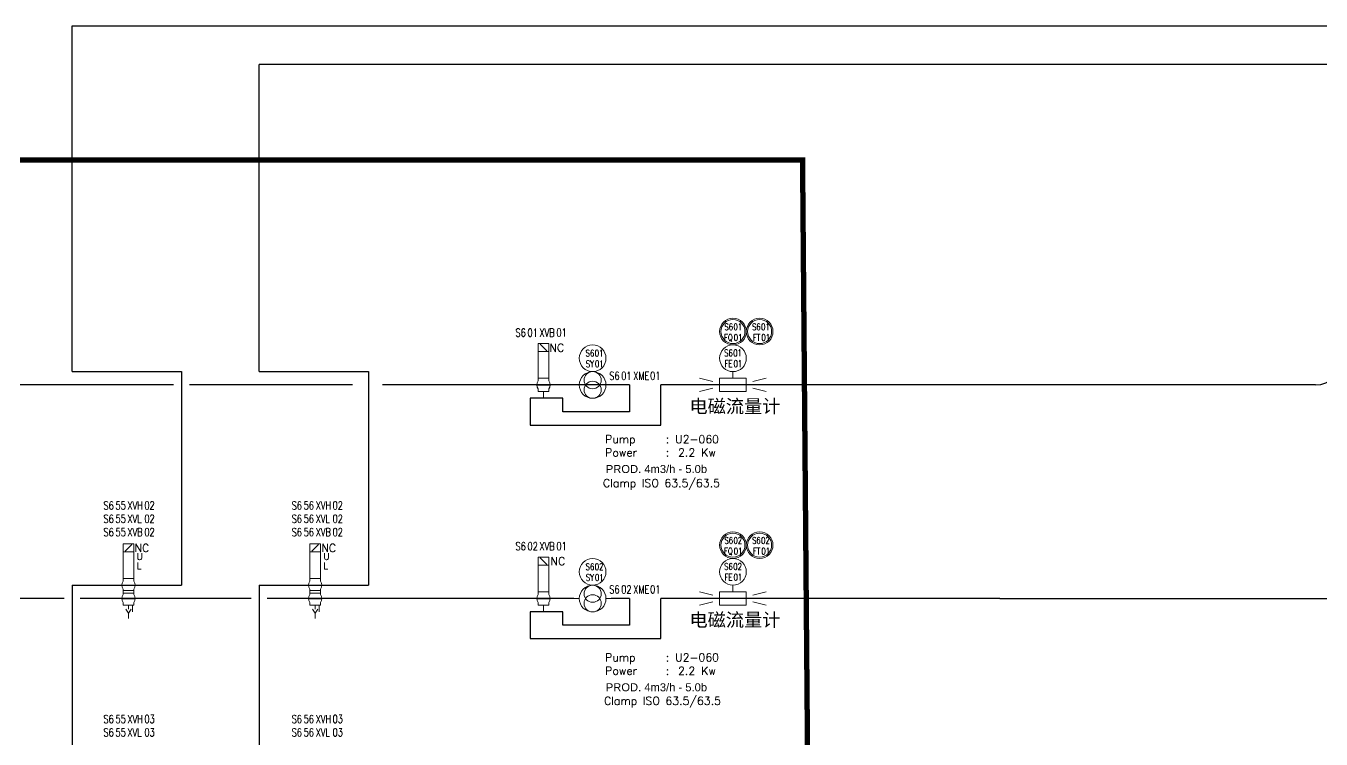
# Model space of a CAD drawing. Header units: inches. Extents: x 16718 to 18814, y 21622 to 22944.
# Drawn here: x 17290.4 to 17775.9, y 22146.5 to 22413.6 of the extents above; entities that cross this region are included whole.
import ezdxf
from ezdxf.enums import TextEntityAlignment as Align

# ---------------------------------------------------------------- set-up
doc = ezdxf.new("R2010")
doc.units = ezdxf.units.IN
doc.header["$MEASUREMENT"] = 0
for name, color, linetype, lineweight in [('19 Pipe Process', 30, 'Continuous', 30), ('31 Equipment', 7, 'Continuous', 9), ('33 Instruments Labels', 7, 'Continuous', 9), ('43 TXT Chinese', 7, 'Continuous', 9), ('61 Revision Cloud', 1, 'Continuous', 9)]:
    doc.layers.add(name, color=color, linetype=linetype, lineweight=lineweight)
for name, color, linetype in [('DIAMETRE', 7, 'Continuous'), ('MATERIEL-DIVERS', 7, 'Continuous'), ('REPERES', 7, 'Continuous'), ('techn-data', 7, 'Continuous'), ('TEXTES', 7, 'Continuous'), ('TXT_FR', 7, 'Continuous'), ('VANNES', 7, 'Continuous')]:
    doc.layers.add(name, color=color, linetype=linetype)
doc.layers.get('REPERES').off()
doc.styles.add('ROMANS', font='ROMANS.SHX')
doc.styles.get("Standard").update_dxf_attribs({"font": 'arial.ttf'})

# ---------------------------------------------------------------- blocks, each defined once
blk = doc.blocks.new('APV-PMP-GEN-RLOB-1')
at = {"layer": '31 Equipment', "ltscale": 38}
for p, q in [((-5, 0), (-7, 0)), ((5, 0), (7, 0))]:
    blk.add_line(p, q, dxfattribs=at)
at = {"layer": '31 Equipment', "color": 7}
for centre, radius in [((0, 0), 5), ((0, 1.8), 3.2), ((0, -1.8), 3.2)]:
    blk.add_circle(centre, radius, dxfattribs=at)
blk = doc.blocks.new('APV-INS-M-L-SY')
at = {"layer": '31 Equipment', "color": 7}
blk.add_circle((0, 0), 5, dxfattribs=at)
blk = doc.blocks.new('APV-VLV-SSEAT-SW42-3')
at = {"layer": '31 Equipment', "ltscale": 38}
for p, q in [((1.25, 15.25), (-1.25, 12.75)), ((-2, 2.5), (-2, 1.5)), ((2, 2.5), (2, 1.5)), ((-2, -2.5), (-2, -1.5)), ((2, -2.5), (-2, -2.5)), ((-2, -2.5), (2, -2.5)), ((0, -2.5), (0, -5)), ((2, -2.5), (2, -1.5))]:
    blk.add_line(p, q, dxfattribs=at)
at = {"layer": '31 Equipment'}
for p, q in [((-4, 0), (-2.5, 0)), ((2.5, 0), (4, 0))]:
    blk.add_line(p, q, dxfattribs=at)
at = {"layer": '31 Equipment', "lineweight": 30}
blk.add_line((2.5, 0), (-2.5, 0), dxfattribs=at)
at = {"layer": '31 Equipment', "ltscale": 38}
for points in [[(-2, 12.5), (2, 12.5), (2, 15.5), (-2, 15.5)], [(-2, 2.5), (2, 2.5), (2, 12.5), (-2, 12.5)]]:
    blk.add_lwpolyline(points, close=True, dxfattribs=at)
for start, end in [(143.1301, 216.8699), (323.1301, 36.8699)]:
    blk.add_arc((0, 0), 2.5, start, end, dxfattribs=at)
blk = doc.blocks.new('APV-FCE-GEN-REDCON-1')
at = {"layer": '31 Equipment', "color": 7}
for p, q in [((-2.5, 2.5), (2.5, 1.25)), ((2.5, 1.25), (2.5, 1.25)), ((2.5, -1.25), (-2.5, -2.5))]:
    blk.add_line(p, q, dxfattribs=at)
blk = doc.blocks.new('APV-INS-M-L-FE')
at = {"layer": '31 Equipment', "color": 7}
for p, q in [((-5, -7.5), (-5, -7.5)), ((-5, -7.5), (-5, -12.5)), ((5, -7.5), (-5, -7.5)), ((0, -5), (0, -7.5)), ((5, -12.5), (5, -7.5)), ((-5, -10), (5, -10)), ((-5, -12.5), (5, -12.5))]:
    blk.add_line(p, q, dxfattribs=at)
blk.add_circle((0, 0), 5, dxfattribs=at)
at = {"layer": '33 Instruments Labels', "style": 'ROMANS', "width": 0.8, "flags": 8}
blk.add_attdef('FE', text='', height=3, dxfattribs=at).set_placement((0, 0), align=Align.MIDDLE)
blk = doc.blocks.new('APV-INS-F-L-FT')
at = {"layer": '31 Equipment'}
for radius in [5, 4.5]:
    blk.add_circle((0, 0), radius, dxfattribs=at)
blk = doc.blocks.new('APV-INS-F-L-FQ')
at = {"layer": '31 Equipment'}
for radius in [5, 4.5]:
    blk.add_circle((0, 0), radius, dxfattribs=at)
blk = doc.blocks.new('APV-VLV-DSEAT-DA34-3')
at = {"layer": '31 Equipment', "ltscale": 38}
for p, q in [((1.25, 20.25), (-1.25, 17.75)), ((-4, 5), (-2.5, 5)), ((-2, 7.5), (-2, 6.5)), ((2, 7.5), (2, 6.5)), ((4, 5), (2.5, 5)), ((-2, 3), (-2, 3.5)), ((-2, 2), (-2, 1.5)), ((2, 3), (2, 3.5)), ((2, 2), (2, 1.5)), ((-4, 0), (-2.5, 0)), ((-2, -2.5), (-2, -1.5)), ((-2, -2.5), (2, -2.5)), ((0, -5.5), (-1, -4)), ((0, -2.5), (0, -4)), ((1, -4), (0, -5.5)), ((1.5, -2.5), (1.5, -5)), ((2, -2.5), (2, -1.5)), ((2.5, 0), (4, 0)), ((0, -5.5), (0, -7.5))]:
    blk.add_line(p, q, dxfattribs=at)
at = {"layer": '31 Equipment', "lineweight": 30}
for p, q in [((-2.5, 5), (2.5, 5)), ((-2.5, 0), (2.5, 0))]:
    blk.add_line(p, q, dxfattribs=at)
at = {"layer": '31 Equipment', "ltscale": 38}
for points in [[(-2, 17.5), (2, 17.5), (2, 20.5), (-2, 20.5)], [(-2, 7.5), (2, 7.5), (2, 17.5), (-2, 17.5)], [(-2, 3), (2, 3), (2, 2), (-2, 2)]]:
    blk.add_lwpolyline(points, close=True, dxfattribs=at)
for centre, start, end in [((0, 5), 143.1301, 216.8699), ((0, 5), 323.1301, 36.8699), ((0, 0), 143.1301, 216.8699), ((0, 0), 323.1301, 36.8699)]:
    blk.add_arc(centre, 2.5, start, end, dxfattribs=at)
at = {"layer": '31 Equipment', "style": 'ROMANS', "flags": 8}
for tag, p in [('U', (3, 14.5)), ('L', (3, 11))]:
    blk.add_attdef(tag, p, '', height=2.5, dxfattribs=at)
blk = doc.blocks.new('REPNORM1')
at = {"layer": 'TEXTES', "style": 'ROMANS', "width": 0.75}
for tag, p in [('ZONE', (-9.75, -1.25)), ('SOUSZONE', (-5.25, -1.25)), ('ELEMENT', (-0.75, -1.25)), ('NUM', (5.59, -1.22))]:
    blk.add_attdef(tag, p, '', height=3, dxfattribs=at)
blk = doc.blocks.new('REPINS')
at = {"layer": 'TEXTES', "style": 'ROMANS', "width": 0.75}
for tag, p in [('ZONE', (-3.3, 1)), ('SOUSZONE', (0.1, 1)), ('NUM', (0.2, -3))]:
    blk.add_attdef(tag, p, '', height=2.5, dxfattribs=at)
blk.add_attdef('ELEMENT', text='', height=2.5, dxfattribs=at).set_placement((-0.2, -3), align=Align.RIGHT)
blk = doc.blocks.new('eee')
at = {"layer": 'techn-data', "style": 'ROMANS'}
for s, p in [('Pump', (11856.43, 26575.55)), ('Power', (11856.43, 26570.55)), ('Kw', (11892.43, 26570.55))]:
    blk.add_text(s, height=3, dxfattribs=at).set_placement(p)
for p in [(11880.43, 26575.55), (11880.43, 26570.55)]:
    blk.add_text(':', height=3, dxfattribs=at).set_placement(p, align=Align.RIGHT)
blk.add_attdef('Type', (11882.66, 26575.55), '', height=3, dxfattribs=at)
blk.add_attdef('Pui', text='', height=3, dxfattribs=at).set_placement((11890.18, 26570.55), align=Align.RIGHT)

msp = doc.modelspace()

# ---------------------------------------------------------------- linework, layer by layer
at = {"layer": '19 Pipe Process'}
for p, q in [((17307.8, 22284.11), (17307.8, 22413.59)), ((17307.8, 22413.59), (17867.61, 22413.59)), ((17993.82, 22399.16), (17377.8, 22399.16)), ((17377.8, 22284.11), (17377.8, 22399.16)), ((17307.8, 22284.11), (17345.3, 22284.11)), ((17341.8, 22284.11), (17348.8, 22284.11)), ((17348.8, 22284.11), (17348.8, 22204.11)), ((17377.8, 22284.11), (17411.8, 22284.11)), ((17411.8, 22284.11), (17418.8, 22284.11)), ((17418.8, 22284.11), (17418.8, 22204.11)), ((17301.6, 22279.11), (17284.08, 22279.11)), ((17333.8, 22279.11), (17301.6, 22279.11)), ((17345.8, 22279.11), (17333.8, 22279.11)), ((17412.88, 22279.11), (17351.8, 22279.11)), ((17516.67, 22279.11), (17424.08, 22279.11)), ((17441.6, 22279.11), (17424.08, 22279.11)), ((17516.67, 22279.11), (17509.85, 22279.11)), ((17516.67, 22279.11), (17516.67, 22269.11)), ((17773.76, 22279.11), (17528.45, 22279.11)), ((17528.45, 22264.11), (17528.45, 22279.11)), ((17491.67, 22274.11), (17479.47, 22274.11)), ((17479.47, 22274.11), (17479.47, 22264.11)), ((17491.67, 22269.11), (17491.67, 22274.11)), ((17516.67, 22269.11), (17491.67, 22269.11)), ((17479.47, 22264.11), (17528.45, 22264.11)), ((17307.8, 22204.11), (17341.8, 22204.11)), ((17307.8, 22204.11), (17307.8, 22124.11)), ((17341.8, 22204.11), (17348.8, 22204.11)), ((17377.8, 22204.11), (17411.8, 22204.11)), ((17377.8, 22204.11), (17377.8, 22124.11)), ((17411.8, 22204.11), (17418.8, 22204.11)), ((17304.8, 22199.11), (17271.8, 22199.11)), ((17341.8, 22199.11), (17310.8, 22199.11)), ((17374.8, 22199.11), (17341.8, 22199.11)), ((17403.8, 22199.11), (17380.8, 22199.11)), ((17448.23, 22199.11), (17394.12, 22199.11)), ((17495.85, 22199.11), (17409.1, 22199.11)), ((17444.8, 22199.11), (17411.8, 22199.11)), ((17516.67, 22199.11), (17509.85, 22199.11)), ((17516.67, 22199.11), (17516.67, 22189.11)), ((17655.5, 22199.13), (17528.45, 22199.11)), ((17528.45, 22184.11), (17528.45, 22199.11)), ((17491.67, 22194.11), (17479.47, 22194.11)), ((17479.47, 22194.11), (17479.47, 22184.11)), ((17491.67, 22189.11), (17491.67, 22194.11)), ((17516.67, 22189.11), (17491.67, 22189.11)), ((17479.47, 22184.11), (17528.45, 22184.11))]:
    msp.add_line(p, q, dxfattribs=at)
msp.add_lwpolyline([(17655.5, 22199.13), (17782.47, 22199.13)], dxfattribs=at)
msp.add_arc((17773.76, 22289.11), 10, 270, 0, dxfattribs=at)
at = {"layer": '61 Revision Cloud', "const_width": 2}
msp.add_lwpolyline([(16819.87, 22363.39), (17581.53, 22363.39), (17584.98, 21952.19), (16961.98, 21952.19), (16961.98, 22011.2), (16819.87, 22011.2), (16819.87, 22363.39)], dxfattribs=at)

# ---------------------------------------------------------------- block references
at = {"layer": '31 Equipment'}
for name, p in [('APV-INS-M-L-SY', (17502.85, 22289.11)), ('APV-PMP-GEN-RLOB-1', (17502.85, 22279.11)), ('APV-INS-M-L-SY', (17502.85, 22209.11)), ('APV-PMP-GEN-RLOB-1', (17502.85, 22199.11))]:
    msp.add_blockref(name, p, dxfattribs=at)
at = {"layer": '33 Instruments Labels'}
for name, p in [('APV-INS-F-L-FT', (17555.45, 22299.11)), ('APV-INS-F-L-FQ', (17565.45, 22299.11)), ('APV-INS-M-L-FE', (17555.45, 22289.11)), ('APV-INS-F-L-FT', (17555.45, 22219.11)), ('APV-INS-F-L-FQ', (17565.45, 22219.11)), ('APV-INS-M-L-FE', (17555.45, 22209.11))]:
    msp.add_blockref(name, p, dxfattribs=at)
at = {"layer": 'MATERIEL-DIVERS'}
for p in [(17545.45, 22279.11), (17545.45, 22199.11)]:
    msp.add_blockref('APV-FCE-GEN-REDCON-1', p, dxfattribs=at)
at = {"layer": 'MATERIEL-DIVERS', "rotation": 180}
for p in [(17565.45, 22279.11), (17565.45, 22199.11)]:
    msp.add_blockref('APV-FCE-GEN-REDCON-1', p, dxfattribs=at)
at = {"layer": 'REPERES'}
for name, p, values in [('REPINS', (17555.54, 22298.64), {'ZONE': 'S6', 'SOUSZONE': '01', 'ELEMENT': 'FQ', 'NUM': '01'}), ('REPINS', (17565.9, 22298.64), {'ZONE': 'S6', 'SOUSZONE': '01', 'ELEMENT': 'FT', 'NUM': '01'}), ('REPNORM1', (17483.69, 22298.45), {'ZONE': 'S6', 'SOUSZONE': '01', 'ELEMENT': 'XVB', 'NUM': '01'}), ('REPINS', (17503.54, 22288.78), {'ZONE': 'S6', 'SOUSZONE': '01', 'ELEMENT': 'SY', 'NUM': '01'}), ('REPINS', (17555.48, 22288.84), {'ZONE': 'S6', 'SOUSZONE': '01', 'ELEMENT': 'FE', 'NUM': '01'}), ('REPNORM1', (17518.82, 22282.28), {'ZONE': 'S6', 'SOUSZONE': '01', 'ELEMENT': 'XME', 'NUM': '01'}), ('REPNORM1', (17329.26, 22233.72), {'ZONE': 'S6', 'SOUSZONE': '55', 'ELEMENT': 'XVH', 'NUM': '02'}), ('REPNORM1', (17399.79, 22233.72), {'ZONE': 'S6', 'SOUSZONE': '56', 'ELEMENT': 'XVH', 'NUM': '02'}), ('REPNORM1', (17329.26, 22223.72), {'ZONE': 'S6', 'SOUSZONE': '55', 'ELEMENT': 'XVB', 'NUM': '02'}), ('REPNORM1', (17399.79, 22223.72), {'ZONE': 'S6', 'SOUSZONE': '56', 'ELEMENT': 'XVB', 'NUM': '02'}), ('REPNORM1', (17483.69, 22218.45), {'ZONE': 'S6', 'SOUSZONE': '02', 'ELEMENT': 'XVB', 'NUM': '01'}), ('REPINS', (17555.54, 22218.64), {'ZONE': 'S6', 'SOUSZONE': '02', 'ELEMENT': 'FQ', 'NUM': '01'}), ('REPINS', (17565.9, 22218.64), {'ZONE': 'S6', 'SOUSZONE': '02', 'ELEMENT': 'FT', 'NUM': '01'}), ('REPINS', (17503.54, 22208.78), {'ZONE': 'S6', 'SOUSZONE': '02', 'ELEMENT': 'SY', 'NUM': '01'}), ('REPINS', (17555.48, 22208.84), {'ZONE': 'S6', 'SOUSZONE': '02', 'ELEMENT': 'FE', 'NUM': '01'}), ('REPNORM1', (17518.82, 22202.28), {'ZONE': 'S6', 'SOUSZONE': '02', 'ELEMENT': 'XME', 'NUM': '01'}), ('REPNORM1', (17329.26, 22153.72), {'ZONE': 'S6', 'SOUSZONE': '55', 'ELEMENT': 'XVH', 'NUM': '03'}), ('REPNORM1', (17399.79, 22153.72), {'ZONE': 'S6', 'SOUSZONE': '56', 'ELEMENT': 'XVH', 'NUM': '03'})]:
    msp.add_blockref(name, p, dxfattribs=at).add_auto_attribs(values)
at = {"layer": 'REPERES', "rotation": 7.601981207739284e-05}
for p, values in [((17329.26, 22228.72), {'ZONE': 'S6', 'SOUSZONE': '55', 'ELEMENT': 'XVL', 'NUM': '02'}), ((17399.79, 22228.72), {'ZONE': 'S6', 'SOUSZONE': '56', 'ELEMENT': 'XVL', 'NUM': '02'}), ((17329.26, 22148.72), {'ZONE': 'S6', 'SOUSZONE': '55', 'ELEMENT': 'XVL', 'NUM': '03'}), ((17399.79, 22148.72), {'ZONE': 'S6', 'SOUSZONE': '56', 'ELEMENT': 'XVL', 'NUM': '03'})]:
    msp.add_blockref('REPNORM1', p, dxfattribs=at).add_auto_attribs(values)
at = {"layer": 'techn-data'}
for p in [(5651.1, -4318.25), (5651.1, -4399.99)]:
    msp.add_blockref('eee', p, dxfattribs=at).add_auto_attribs({'Type': 'U2-060', 'Pui': '2.2'})
at = {"layer": 'VANNES', "xscale": -1}
for p in [(17484.39, 22279.11), (17484.39, 22199.11)]:
    msp.add_blockref('APV-VLV-SSEAT-SW42-3', p, dxfattribs=at)
at = {"layer": 'VANNES'}
for p in [(17328.9, 22199.11), (17398.9, 22199.11)]:
    msp.add_blockref('APV-VLV-DSEAT-DA34-3', p, dxfattribs=at).add_auto_attribs({'U': 'U', 'L': 'L'})

# ---------------------------------------------------------------- texts
at = {"layer": '43 TXT Chinese', "char_height": 5, "width": 36.4455, "attachment_point": 1}
for insert in [(17539.14, 22273.65), (17539.14, 22193.65)]:
    msp.add_mtext('{\\fKaiTi|b0|i0|c134|p49;电磁流量计}', dxfattribs=dict(at, insert=insert))
at = {"layer": 'DIAMETRE'}
for p in [(17507.78, 22246.13), (17507.78, 22164.38)]:
    msp.add_text('PROD. 4m3/h - 5.0b', height=3, dxfattribs=at).set_placement(p)
at = {"layer": 'TEXTES', "style": 'ROMANS'}
for p in [(17486.65, 22291.55), (17331.16, 22216.55), (17401.16, 22216.55), (17487.03, 22211.61)]:
    msp.add_text('NC', height=3, dxfattribs=at).set_placement(p)
at = {"layer": 'TXT_FR', "style": 'ROMANS'}
for p in [(17506.72, 22240.87), (17507.1, 22159.31)]:
    msp.add_text('Clamp ISO 63.5/63.5', height=3, dxfattribs=at).set_placement(p)

doc.saveas('drawing.dxf')
